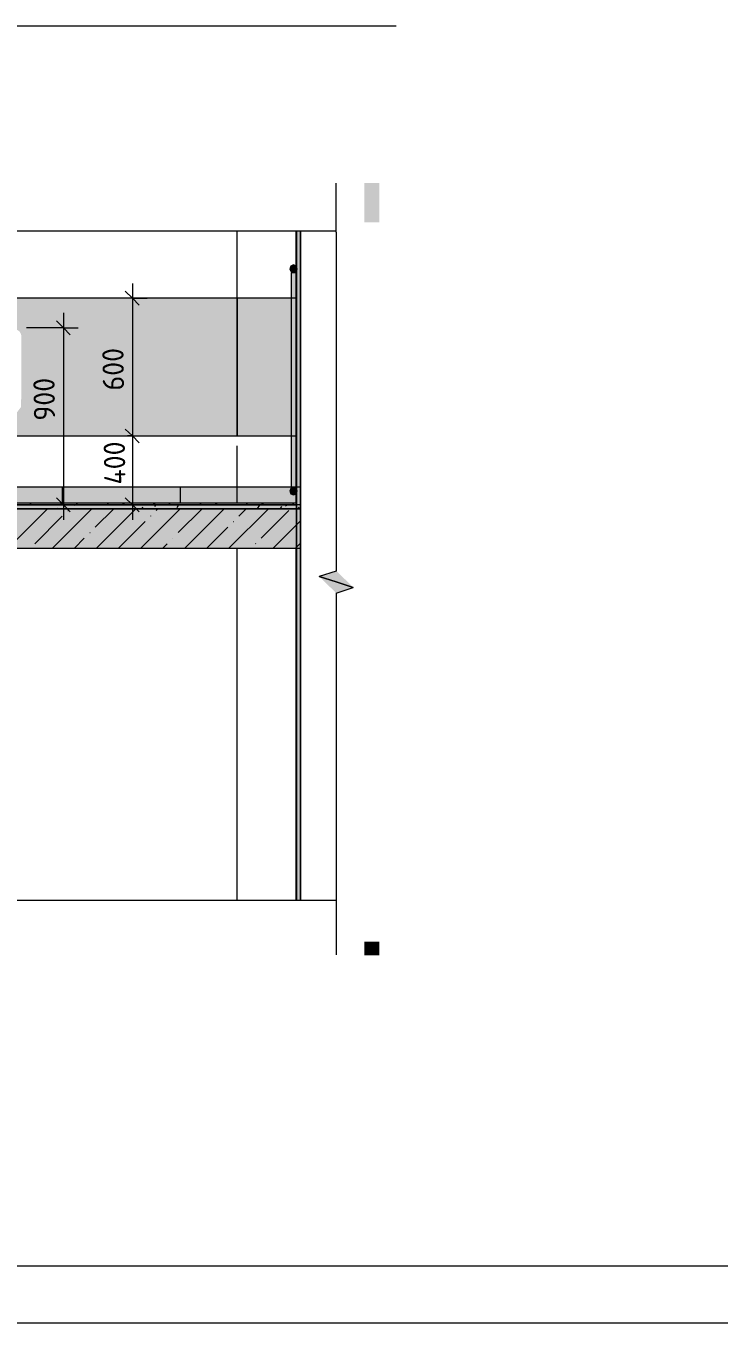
# Model space of a CAD drawing. Header units: millimetres. Extents: x 0 to 1189, y 0 to 841.
# Drawn here: x 938.7 to 999.1, y 0 to 113.1 of the extents above; entities that cross this region are included whole.
import ezdxf

# ---------------------------------------------------------------- set-up
doc = ezdxf.new("R2010")
doc.units = ezdxf.units.MM

msp = doc.modelspace()

# ---------------------------------------------------------------- hatches: boundary and pattern name
at = {"true_color": 0xffffff}
h = msp.add_hatch(color=7, dxfattribs=at)
h.dxf.hatch_style = 2
h.paths.add_polyline_path([(968.186479, 99.373923), (969.493481, 99.373923), (969.493481, 95.924917), (968.186479, 95.924917)])
at = {"true_color": 0xf8faf0}
h = msp.add_hatch(color=7, dxfattribs=at)
h.dxf.hatch_style = 2
h.paths.add_polyline_path([(957.093462, 95.161916), (957.130462, 95.161916), (957.130462, 89.152907), (957.093462, 89.152907)])
at = {"true_color": 0x7f0000}
h = msp.add_hatch(color=16, dxfattribs=at)
h.dxf.hatch_style = 2
h.paths.add_polyline_path([(962.23147, 95.161916), (962.26747, 95.161916), (962.26747, 71.47088), (962.23147, 71.47088)])
at = {"true_color": 0xc1c1c1}
h = msp.add_hatch(color=9, dxfattribs=at)
h.dxf.hatch_style = 2
h.paths.add_polyline_path([(962.26747, 95.161916), (962.612471, 95.161916), (962.612471, 70.962879), (962.26747, 70.962879)])
at = {"true_color": 0xbdbbba}
h = msp.add_hatch(color=9, dxfattribs=at)
h.dxf.hatch_style = 2
h.paths.add_polyline_path([(961.705469, 91.948911), (961.723469, 92.002911), (961.741469, 92.039911), (961.777469, 92.148911), (961.88647, 92.184912), (961.92347, 92.202912), (961.97747, 92.220912), (962.06847, 92.220912), (962.10447, 92.202912), (962.15947, 92.184912), (962.23147, 92.148911), (962.23147, 91.676911), (962.19547, 91.676911), (962.05047, 91.603911), (962.05047, 91.585911), (961.99547, 91.603911), (961.92347, 91.639911), (961.86847, 91.657911), (961.832469, 91.676911), (961.777469, 91.676911), (961.777469, 91.730911), (961.759469, 91.730911), (961.759469, 91.766911), (961.741469, 91.766911), (961.741469, 91.821911), (961.723469, 91.821911), (961.723469, 91.857911), (961.705469, 91.857911), (961.705469, 91.893911), (961.686469, 91.912911)])
at = {"true_color": 0xf8faf0}
h = msp.add_hatch(color=7, dxfattribs=at)
h.dxf.hatch_style = 2
h.paths.add_polyline_path([(962.01347, 91.585911), (962.06847, 91.603911), (962.10447, 91.621911), (962.15947, 91.639911), (962.19547, 91.657911), (962.23147, 91.657911), (962.23147, 91.567911)])
at = {"true_color": 0xbdbbba}
h = msp.add_hatch(color=9, dxfattribs=at)
h.dxf.hatch_style = 2
h.paths.add_polyline_path([(961.795469, 91.567911), (962.23147, 91.567911), (962.23147, 72.831882), (961.795469, 72.831882)])
at = {"true_color": 0x71cebe}
h = msp.add_hatch(color=123, dxfattribs=at)
h.paths.add_polyline_path([(842.195287, 46.435842), (842.195287, 58.45386), (871.405331, 58.47186), (934.637428, 89.297907), (934.673428, 89.316907), (957.003462, 89.316907), (957.003462, 77.316889), (934.328427, 77.316889), (933.202426, 76.753888), (902.273378, 61.530865), (871.641332, 46.453842)])
h.paths.add_polyline_path([(866.249323, 55.076855), (866.249323, 49.176846), (866.267323, 49.176846), (866.267323, 48.958845), (866.286323, 48.958845), (866.286323, 48.922845), (866.304324, 48.922845), (866.304324, 48.886845), (866.322324, 48.886845), (866.322324, 48.850845), (866.340324, 48.850845), (866.340324, 48.813845), (866.358324, 48.813845), (866.358324, 48.759845), (866.376324, 48.759845), (866.413324, 48.722845), (866.413324, 48.686845), (866.431324, 48.686845), (866.449324, 48.668845), (866.449324, 48.632845), (866.467324, 48.632845), (866.485324, 48.614845), (866.485324, 48.577845), (866.522324, 48.577845), (866.767324, 48.426845), (867.048325, 48.359845), (871.950332, 48.341845), (871.950332, 47.633843), (872.204333, 47.633843), (872.204333, 48.323845), (872.494333, 48.341845), (884.186351, 54.187853), (884.222351, 54.187853), (884.222351, 53.769853), (884.476351, 53.769853), (884.476351, 54.332854), (896.45837, 60.323863), (896.49437, 60.323863), (896.49437, 59.906862), (896.76737, 59.906862), (896.76737, 60.468863), (909.51139, 66.840873), (909.54739, 66.840873), (909.54739, 66.423872), (909.80139, 66.423872), (909.80139, 66.986873), (921.420408, 72.795882), (921.438408, 72.795882), (921.438408, 72.378881), (921.693408, 72.378881), (921.693408, 72.940882), (921.747408, 72.958882), (933.329426, 78.750891), (933.366426, 78.750891), (933.366426, 78.16989), (933.620426, 78.16989), (933.620426, 78.895891), (934.237427, 79.204892), (937.432432, 79.222892), (937.941433, 79.419892), (938.267433, 79.857893), (938.286433, 86.120902), (938.267433, 86.120902), (938.267433, 86.175902), (938.249433, 86.175902), (938.249433, 86.211902), (938.231433, 86.211902), (938.231433, 86.247902), (938.213433, 86.247902), (938.213433, 86.284903), (938.195433, 86.284903), (938.195433, 86.320903), (938.177433, 86.320903), (938.177433, 86.356903), (938.122433, 86.411903), (938.104433, 86.411903), (938.104433, 86.447903), (937.650433, 86.738903), (937.469432, 86.756903), (934.074427, 86.756903), (872.349333, 55.893856), (866.994325, 55.875856), (866.616324, 55.753856), (866.345324, 55.462855)])
h = msp.add_hatch(color=123, dxfattribs=at)
h.dxf.hatch_style = 2
h.paths.add_polyline_path([(957.003462, 89.316907), (962.26747, 89.316907), (962.26747, 77.316889), (957.003462, 77.316889)])
at = {"true_color": 0xf8faf0}
h = msp.add_hatch(color=7, dxfattribs=at)
h.dxf.hatch_style = 2
h.paths.add_polyline_path([(957.093462, 76.462888), (957.130462, 76.462888), (957.130462, 71.47088), (957.093462, 71.47088)])
at = {"true_color": 0xc2b6a5}
h = msp.add_hatch(color=253, dxfattribs=at)
h.dxf.hatch_style = 2
h.paths.add_polyline_path([(931.659423, 71.30688), (931.659423, 72.850882), (962.612471, 72.850882), (962.612471, 71.47088), (931.823424, 71.47088), (931.823424, 71.34388), (931.677423, 71.34388)])
at = {"true_color": 0xbdbbba}
h = msp.add_hatch(color=9, dxfattribs=at)
h.dxf.hatch_style = 2
h.paths.add_polyline_path([(961.705469, 72.559882), (961.723469, 72.614882), (961.741469, 72.650882), (961.777469, 72.759882), (961.88647, 72.795882), (961.92347, 72.813882), (961.97747, 72.831882), (962.06847, 72.831882), (962.10447, 72.813882), (962.15947, 72.795882), (962.23147, 72.759882), (962.23147, 72.287881), (962.19547, 72.287881), (962.15947, 72.269881), (962.10447, 72.250881), (962.06847, 72.232881), (962.01347, 72.214881), (962.01347, 72.196881), (961.99547, 72.214881), (961.92347, 72.250881), (961.86847, 72.269881), (961.832469, 72.287881), (961.777469, 72.287881), (961.777469, 72.341881), (961.759469, 72.341881), (961.759469, 72.378881), (961.741469, 72.378881), (961.741469, 72.432881), (961.723469, 72.432881), (961.723469, 72.468881), (961.705469, 72.468881), (961.705469, 72.505881), (961.686469, 72.523881)])
at = {"true_color": 0xf8faf0}
h = msp.add_hatch(color=7, dxfattribs=at)
h.dxf.hatch_style = 2
h.paths.add_polyline_path([(962.23147, 72.831882), (962.23147, 72.759882), (962.15947, 72.795882), (962.10447, 72.813882), (962.06847, 72.831882)])
at = {"true_color": 0xaea17a}
h = msp.add_hatch(color=33, dxfattribs=at)
h.dxf.hatch_style = 2
h.paths.add_polyline_path([(931.823424, 71.47088), (962.26747, 71.47088), (962.26747, 71.30688), (931.823424, 71.30688)])
at = {"true_color": 0x9aa69f}
h = msp.add_hatch(color=253, dxfattribs=at)
h.dxf.hatch_style = 2
h.paths.add_polyline_path([(931.823424, 71.30688), (962.26747, 71.30688), (962.26747, 70.962879), (931.823424, 70.962879)])
at = {"true_color": 0xbabfc5}
h = msp.add_hatch(color=9, dxfattribs=at)
h.dxf.hatch_style = 2
h.paths.add_polyline_path([(932.095424, 70.962879), (962.612471, 70.962879), (962.612471, 67.530874), (936.488431, 67.530874), (932.095424, 65.334871)])
at = {"true_color": 0xf8faf0}
h = msp.add_hatch(color=7, dxfattribs=at)
h.dxf.hatch_style = 2
h.paths.add_polyline_path([(957.093462, 36.813827), (957.093462, 67.530874), (957.130462, 67.530874), (957.130462, 36.813827)])
at = {"true_color": 0x7f0000}
h = msp.add_hatch(color=16, dxfattribs=at)
h.dxf.hatch_style = 2
h.paths.add_polyline_path([(962.23147, 36.813827), (962.23147, 67.530874), (962.26747, 67.530874), (962.26747, 36.813827)])
at = {"true_color": 0xc1c1c1}
h = msp.add_hatch(color=9, dxfattribs=at)
h.dxf.hatch_style = 2
h.paths.add_polyline_path([(962.26747, 36.813827), (962.26747, 67.530874), (962.612471, 67.530874), (962.612471, 36.813827)])
at = {"true_color": 0xffffff}
h = msp.add_hatch(color=7, dxfattribs=at)
h.dxf.hatch_style = 2
h.paths.add_polyline_path([(964.246473, 65.08087), (964.319473, 65.09887), (965.045474, 65.330871), (965.626475, 65.515871), (965.680475, 65.533871), (965.771475, 65.533871), (966.461477, 64.84387), (966.497477, 64.82587), (967.187478, 64.135869), (967.187478, 64.117869), (967.151478, 64.135869), (965.575475, 64.652869), (964.319473, 65.06187)])
h = msp.add_hatch(color=7, dxfattribs=at)
h.dxf.hatch_style = 2
h.paths.add_polyline_path([(964.319473, 65.06187), (964.591474, 64.97187), (965.002474, 64.84387), (965.408475, 64.71687), (967.205478, 64.117869), (965.789476, 63.645868), (965.789476, 63.627868), (965.717475, 63.645868), (965.263475, 64.099869), (965.227475, 64.117869), (964.283473, 65.06187)])
h = msp.add_hatch(color=7, dxfattribs=at)
h.dxf.hatch_style = 2
h.paths.add_polyline_path([(968.186479, 32.05782), (968.186479, 33.237821), (969.493481, 33.237821), (969.493481, 32.05782)])

# ---------------------------------------------------------------- linework, layer by layer
at = {"color": 7, "lineweight": 0}
for p, q in [((20.106931, 4.988778), (1184.111809, 4.988778)), ((1189.107153, -0.006567), (0.125554, -0.006567))]:
    msp.add_line(p, q, dxfattribs=at)
for points in [[(826.240262, 113.057943), (970.974483, 113.057943)], [(965.735475, 95.070916), (965.735475, 99.355922)], [(965.735475, 95.161916), (903.938381, 95.161916)], [(957.093462, 89.152907), (957.093462, 95.161916)], [(962.23147, 95.161916), (962.23147, 36.813827)], [(962.23147, 92.129911), (962.23147, 95.161916)], [(962.26747, 95.161916), (962.26747, 36.813827)], [(962.26747, 36.813827), (962.26747, 95.161916)], [(962.612471, 95.161916), (962.612471, 36.813827)], [(962.612471, 36.813827), (962.612471, 95.161916)], [(965.735475, 95.070916), (965.735475, 65.533871)], [(961.777469, 92.129911), (961.686469, 91.893911)], [(961.686469, 91.893911), (961.777469, 91.676911)], [(962.01347, 92.220912), (961.777469, 92.129911)], [(961.777469, 91.676911), (962.01347, 91.567911)], [(962.24947, 92.129911), (962.01347, 92.220912)], [(962.01347, 91.567911), (962.24947, 91.676911)], [(962.23147, 91.567911), (962.23147, 91.657911)], [(962.34047, 91.893911), (962.24947, 92.129911)], [(962.24947, 91.676911), (962.34047, 91.893911)], [(947.962448, 90.604909), (947.962448, 77.316889)], [(961.795469, 91.567911), (961.795469, 72.831882)], [(961.832469, 91.567911), (961.795469, 91.567911)], [(961.795469, 91.567911), (961.832469, 91.567911)], [(961.795469, 91.567911), (961.795469, 72.831882)], [(961.832469, 91.567911), (961.795469, 91.567911)], [(961.795469, 91.567911), (961.832469, 91.567911)], [(961.795469, 91.567911), (961.795469, 72.831882)], [(961.832469, 91.567911), (961.795469, 91.567911)], [(961.795469, 91.567911), (961.832469, 91.567911)], [(961.832469, 91.567911), (961.795469, 91.567911)], [(961.795469, 91.567911), (961.832469, 91.567911)], [(961.795469, 91.567911), (961.795469, 72.831882)], [(961.90447, 91.567911), (961.832469, 91.567911)], [(961.832469, 91.567911), (961.90447, 91.567911)], [(961.90447, 91.567911), (961.832469, 91.567911)], [(961.832469, 91.567911), (961.90447, 91.567911)], [(961.90447, 91.567911), (961.832469, 91.567911)], [(961.832469, 91.567911), (961.90447, 91.567911)], [(961.90447, 91.567911), (961.832469, 91.567911)], [(961.832469, 91.567911), (961.90447, 91.567911)], [(962.01347, 91.567911), (961.90447, 91.567911)], [(961.90447, 91.567911), (962.01347, 91.567911)], [(962.01347, 91.567911), (961.90447, 91.567911)], [(961.90447, 91.567911), (962.01347, 91.567911)], [(962.01347, 91.567911), (961.90447, 91.567911)], [(961.90447, 91.567911), (962.01347, 91.567911)], [(962.01347, 91.567911), (961.90447, 91.567911)], [(961.90447, 91.567911), (962.01347, 91.567911)], [(962.12247, 91.567911), (962.01347, 91.567911)], [(962.01347, 91.567911), (962.12247, 91.567911)], [(962.12247, 91.567911), (962.01347, 91.567911)], [(962.01347, 91.567911), (962.12247, 91.567911)], [(962.12247, 91.567911), (962.01347, 91.567911)], [(962.01347, 91.567911), (962.12247, 91.567911)], [(962.12247, 91.567911), (962.01347, 91.567911)], [(962.01347, 91.567911), (962.12247, 91.567911)], [(962.21347, 91.567911), (962.12247, 91.567911)], [(962.12247, 91.567911), (962.21347, 91.567911)], [(962.21347, 91.567911), (962.12247, 91.567911)], [(962.12247, 91.567911), (962.21347, 91.567911)], [(962.21347, 91.567911), (962.12247, 91.567911)], [(962.12247, 91.567911), (962.21347, 91.567911)], [(962.21347, 91.567911), (962.12247, 91.567911)], [(962.12247, 91.567911), (962.21347, 91.567911)], [(962.23147, 91.567911), (962.21347, 91.567911)], [(962.21347, 91.567911), (962.23147, 91.567911)], [(962.23147, 91.567911), (962.21347, 91.567911)], [(962.21347, 91.567911), (962.23147, 91.567911)], [(962.23147, 91.567911), (962.21347, 91.567911)], [(962.21347, 91.567911), (962.23147, 91.567911)], [(962.23147, 91.567911), (962.21347, 91.567911)], [(962.21347, 91.567911), (962.23147, 91.567911)], [(962.23147, 72.831882), (962.23147, 91.567911)], [(947.962448, 89.316907), (947.345447, 89.933908)], [(957.093462, 89.316907), (934.709428, 89.316907)], [(947.962448, 89.316907), (947.526448, 89.316907)], [(947.962448, 89.316907), (948.561449, 88.716906)], [(947.962448, 89.316907), (949.25145, 89.316907)], [(962.26747, 89.316907), (957.093462, 89.316907)], [(957.093462, 89.316907), (957.093462, 77.316889)], [(957.093462, 77.316889), (957.093462, 89.316907)], [(962.26747, 77.316889), (962.26747, 89.316907)], [(941.953439, 86.756903), (941.354438, 87.355904)], [(941.953439, 88.045905), (941.953439, 70.017878)], [(941.953439, 86.756903), (938.721434, 86.756903)], [(941.953439, 86.756903), (942.55244, 86.139902)], [(941.953439, 86.756903), (943.242441, 86.756903)], [(934.364427, 77.316889), (957.093462, 77.316889)], [(947.962448, 77.316889), (947.345447, 77.91589)], [(947.962448, 77.316889), (947.526448, 77.316889)], [(947.962448, 77.316889), (947.962448, 70.017878)], [(947.962448, 77.316889), (948.561449, 76.716888)], [(947.962448, 77.316889), (949.25145, 77.316889)], [(957.093462, 77.316889), (962.26747, 77.316889)], [(957.093462, 71.47088), (957.093462, 76.462888)], [(962.612471, 72.850882), (931.659423, 72.850882)], [(941.862439, 71.47088), (941.862439, 72.850882)], [(952.155455, 71.47088), (952.155455, 72.850882)], [(961.777469, 72.741882), (961.686469, 72.505881)], [(961.686469, 72.505881), (961.777469, 72.287881)], [(962.01347, 72.831882), (961.777469, 72.741882)], [(961.795469, 72.831882), (961.832469, 72.831882)], [(961.832469, 72.831882), (961.795469, 72.831882)], [(961.795469, 72.831882), (961.832469, 72.831882)], [(961.832469, 72.831882), (961.795469, 72.831882)], [(961.795469, 72.831882), (961.832469, 72.831882)], [(961.832469, 72.831882), (961.795469, 72.831882)], [(961.832469, 72.831882), (961.795469, 72.831882)], [(961.795469, 72.831882), (961.832469, 72.831882)], [(961.832469, 72.831882), (961.90447, 72.831882)], [(961.90447, 72.831882), (961.832469, 72.831882)], [(961.832469, 72.831882), (961.90447, 72.831882)], [(961.90447, 72.831882), (961.832469, 72.831882)], [(961.832469, 72.831882), (961.90447, 72.831882)], [(961.90447, 72.831882), (961.832469, 72.831882)], [(961.90447, 72.831882), (961.832469, 72.831882)], [(961.832469, 72.831882), (961.90447, 72.831882)], [(961.90447, 72.831882), (962.01347, 72.831882)], [(962.01347, 72.831882), (961.90447, 72.831882)], [(961.90447, 72.831882), (962.01347, 72.831882)], [(962.01347, 72.831882), (961.90447, 72.831882)], [(961.90447, 72.831882), (962.01347, 72.831882)], [(962.01347, 72.831882), (961.90447, 72.831882)], [(962.01347, 72.831882), (961.90447, 72.831882)], [(961.90447, 72.831882), (962.01347, 72.831882)], [(962.24947, 72.741882), (962.01347, 72.831882)], [(962.01347, 72.831882), (962.12247, 72.831882)], [(962.12247, 72.831882), (962.01347, 72.831882)], [(962.01347, 72.831882), (962.12247, 72.831882)], [(962.12247, 72.831882), (962.01347, 72.831882)], [(962.01347, 72.831882), (962.12247, 72.831882)], [(962.12247, 72.831882), (962.01347, 72.831882)], [(962.12247, 72.831882), (962.01347, 72.831882)], [(962.01347, 72.831882), (962.12247, 72.831882)], [(962.12247, 72.831882), (962.21347, 72.831882)], [(962.21347, 72.831882), (962.12247, 72.831882)], [(962.12247, 72.831882), (962.21347, 72.831882)], [(962.21347, 72.831882), (962.12247, 72.831882)], [(962.12247, 72.831882), (962.21347, 72.831882)], [(962.21347, 72.831882), (962.12247, 72.831882)], [(962.21347, 72.831882), (962.12247, 72.831882)], [(962.12247, 72.831882), (962.21347, 72.831882)], [(962.21347, 72.831882), (962.23147, 72.831882)], [(962.23147, 72.831882), (962.21347, 72.831882)], [(962.21347, 72.831882), (962.23147, 72.831882)], [(962.23147, 72.831882), (962.21347, 72.831882)], [(962.21347, 72.831882), (962.23147, 72.831882)], [(962.23147, 72.831882), (962.21347, 72.831882)], [(962.23147, 72.831882), (962.21347, 72.831882)], [(962.21347, 72.831882), (962.23147, 72.831882)], [(962.23147, 72.741882), (962.23147, 72.831882)], [(962.34047, 72.505881), (962.24947, 72.741882)], [(962.24947, 72.287881), (962.34047, 72.505881)], [(962.26747, 71.47088), (931.823424, 71.47088)], [(962.612471, 71.30688), (931.823424, 71.30688)], [(931.823424, 71.30688), (962.26747, 71.30688)], [(938.994435, 71.30688), (939.139435, 71.47088)], [(941.953439, 71.30688), (941.354438, 71.924881)], [(941.953439, 71.30688), (941.517438, 71.30688)], [(941.680439, 71.30688), (941.844439, 71.47088)], [(941.953439, 71.30688), (942.55244, 70.707879)], [(941.953439, 71.30688), (943.242441, 71.30688)], [(942.933441, 71.30688), (942.879441, 71.216879)], [(943.024441, 71.30688), (943.187441, 71.47088)], [(945.729445, 71.30688), (945.874445, 71.47088)], [(947.072447, 71.30688), (947.236447, 71.47088)], [(947.962448, 71.30688), (947.345447, 71.924881)], [(947.962448, 71.30688), (947.526448, 71.30688)], [(947.962448, 71.30688), (948.561449, 70.707879)], [(947.962448, 71.30688), (949.25145, 71.30688)], [(949.28745, 71.25288), (949.25145, 71.30688)], [(949.759451, 71.30688), (949.922451, 71.47088)], [(949.977451, 71.30688), (949.904451, 71.179879)], [(951.121453, 71.30688), (951.266453, 71.47088)], [(951.992454, 71.30688), (951.847454, 71.052879)], [(953.808457, 71.30688), (953.971457, 71.47088)], [(955.151459, 71.30688), (955.31446, 71.47088)], [(957.856463, 71.30688), (958.001464, 71.47088)], [(959.018465, 71.27088), (958.873465, 71.034879)], [(959.199465, 71.30688), (959.363466, 71.47088)], [(961.396469, 71.198879), (961.323469, 71.30688)], [(961.777469, 72.287881), (962.01347, 72.196881)], [(961.90447, 71.30688), (962.05047, 71.47088)], [(962.01347, 72.196881), (962.24947, 72.287881)], [(962.23147, 71.47088), (962.23147, 72.287881)], [(962.26747, 71.30688), (962.26747, 71.47088)], [(962.612471, 70.962879), (962.612471, 71.30688)], [(931.823424, 70.962879), (962.612471, 70.962879)], [(962.612471, 70.962879), (932.095424, 70.962879)], [(941.408438, 70.962879), (941.372438, 71.034879)], [(948.85145, 71.107879), (948.77945, 70.962879)], [(960.960468, 71.161879), (960.851468, 70.962879)], [(962.540471, 70.962879), (962.44947, 71.125879)], [(962.612471, 67.530874), (962.612471, 70.962879)], [(936.525431, 67.530874), (962.612471, 67.530874)], [(957.093462, 36.813827), (957.093462, 67.530874)], [(962.23147, 36.813827), (962.23147, 67.530874)], [(965.735475, 65.533871), (964.246473, 65.06187)], [(964.246473, 65.06187), (965.735475, 64.589869)], [(965.735475, 64.589869), (964.246473, 65.06187)], [(965.735475, 64.589869), (967.205478, 64.099869)], [(967.205478, 64.099869), (965.735475, 64.589869)], [(965.735475, 63.609868), (967.205478, 64.099869)], [(965.735475, 63.609868), (965.735475, 34.090823)], [(965.735475, 36.813827), (900.851376, 36.813827)], [(965.735475, 34.090823), (965.735475, 32.07582)], [(20.106931, 4.994778), (1184.111809, 4.988778)], [(20.106931, 4.994778), (1184.111809, 4.988778)]]:
    msp.add_lwpolyline(points, dxfattribs=at)
at = {"color": 8, "lineweight": 0, "true_color": 0x7f7f7f}
for points in [[(937.142432, 67.530874), (940.573437, 70.962879)], [(939.447435, 67.912874), (941.844439, 70.326878)], [(940.991438, 67.530874), (944.422443, 70.962879)], [(942.33444, 70.816879), (942.35244, 70.834879)], [(944.730443, 69.364877), (946.346446, 70.962879)], [(944.839444, 67.530874), (948.270449, 70.962879)], [(948.688449, 67.530874), (952.119455, 70.962879)], [(949.559451, 70.326878), (949.578451, 70.344878)], [(950.031451, 70.816879), (950.195452, 70.962879)], [(951.956454, 68.892876), (954.044458, 70.962879)], [(952.537455, 67.530874), (955.968461, 70.962879)], [(956.385461, 67.530874), (959.817466, 70.962879)], [(957.257462, 70.326878), (957.892463, 70.962879)], [(959.181465, 68.402875), (961.596469, 70.816879)], [(946.764446, 67.530874), (949.06945, 69.854877)], [(954.461458, 67.530874), (956.295461, 69.364877)], [(956.767462, 69.854877), (956.803462, 69.872877)], [(960.252467, 67.530874), (962.612471, 69.909878)], [(942.915441, 67.530874), (943.768442, 68.402875)], [(944.258443, 68.892876), (944.277443, 68.910876)], [(950.612452, 67.530874), (950.994453, 67.912874)], [(951.484454, 68.402875), (951.502454, 68.420875)], [(958.691465, 67.912874), (958.727465, 67.948875)], [(962.17747, 67.530874), (962.612471, 67.984875)]]:
    msp.add_lwpolyline(points, dxfattribs=at)

# ---------------------------------------------------------------- texts
at = {"color": 7, "char_height": 1.857435, "attachment_point": 1, "rotation": 91}
for s, insert in [('{\\fGOSTCommon|b0|i0|c0;600}', (945.395555, 81.260055)), ('{\\fGOSTCommon|b0|i0|c0;900}', (939.384207, 78.635391)), ('{\\fGOSTCommon|b0|i0|c0;400}', (945.519027, 73.061485))]:
    msp.add_mtext(s, dxfattribs=dict(at, insert=insert))

doc.saveas('drawing.dxf')
